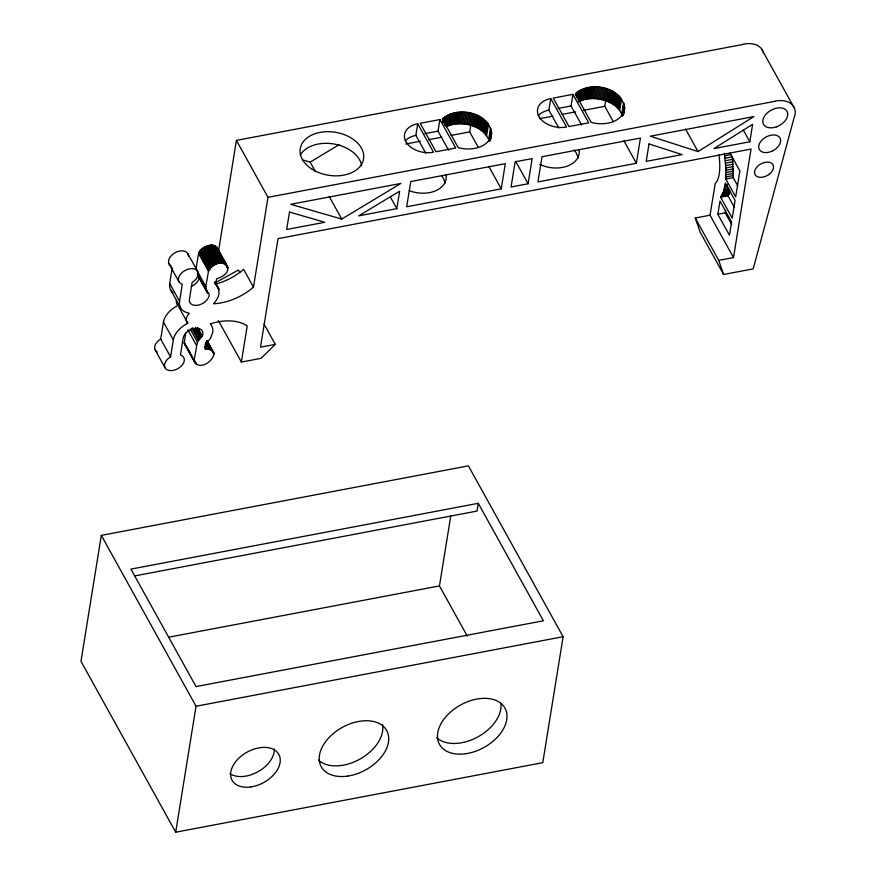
<?xml version="1.0" encoding="UTF-8"?>
<svg xmlns="http://www.w3.org/2000/svg" width="876" height="876" viewBox="0 0 876 876"><rect width="100%" height="100%" fill="white"/><g stroke="black" fill="none" stroke-linecap="round" stroke-linejoin="round"><path stroke-width="1.31" d="M729.993 153.103L739.859 170.897L735.665 196.87L725.788 179.032L725.875 167.929L724.332 153.311M737.789 185.964L733.179 177.642L732.435 156.87L725.043 158.26M491.567 133.491C489.082 112.062 456.987 105.558 442.38 119.081L458.17 147.551C470.149 151.132 489.41 148.329 491.567 133.491L490.691 139.251M624.599 108.296C622.113 86.866 590.019 80.362 575.423 93.885L591.201 122.355C603.192 125.925 622.442 123.133 624.599 108.296L623.723 114.055M217.916 250.93C216.722 240.615 200.933 246.057 198.622 253.416L195.983 268.724L205.849 286.529L206.626 291.5L209.167 293.997A10.687 6.931 -29 0 1 199.06 304.947A10.687 6.931 -29 0 1 189.413 299.307L192.151 282.379A10.687 6.931 -29 0 0 196.662 270.18A10.687 6.931 -29 0 0 181.562 273.038A10.687 6.931 -29 0 0 182.296 284.24L179.46 301.979A21.385 13.863 -29 0 0 188.964 313.115L189.194 313.466A10.687 6.931 -29 0 0 187.76 323.2L187.278 323.551A21.385 13.863 -29 0 0 173.459 339.121L170.568 356.86A10.687 6.931 -29 0 0 166.057 369.059A10.687 6.931 -29 0 0 181.157 366.19A10.687 6.931 -29 0 0 180.423 354.999L183.161 338.07A10.687 6.931 -29 0 1 195.282 328.292A10.687 6.931 -29 0 1 202.389 335.99L197.396 342.034L194.078 360.474C200.319 376.395 227.64 348.374 205.225 349.294L206.134 343.655L210.514 338.267L212.726 332.464A21.385 13.863 -29 0 0 210.437 324.065L210.284 323.912A47.151 30.561 -29 0 1 247.218 325.927L241.382 362.062L261.092 358.328L275.283 344.367L264.103 324.197M205.849 286.529L208.488 271.21C219.197 252.091 240.911 271.144 216.624 278.743L215.704 284.382L218.573 288.39L218.989 293.701A21.385 13.863 -29 0 1 213.744 303.534L213.536 303.753A47.162 30.561 -29 0 0 253.471 287.175L267.979 197.341L236.411 140.39L743.494 44.347M172.222 267.749L169.594 284.174A21.385 13.863 -29 0 0 171.992 291.774M725.12 184.891L725.394 183.018L735.084 200.505L732.226 218.168L720.63 197.231L723.565 191.439L725.12 184.891L727.584 184.42M189.544 351.977L184.267 343.053L185.734 332.519M101.32 535.378L80.986 661.336L175.693 832.2L542.77 762.678L563.115 636.721L468.397 465.857L101.32 535.378L196.038 706.242L175.693 832.2M156.388 351.418A10.687 6.931 -29 0 1 160.702 339.067L163.593 321.317A21.385 13.863 -29 0 1 177.412 305.757L177.894 305.395A10.687 6.931 -29 0 1 176.58 300.15M218.529 251.094L236.411 140.39M396.828 208.63L399.642 191.198L358.689 215.857L396.828 208.63L390.247 196.771M425.725 153.169L415.859 135.375L417.732 123.746L433.521 152.227A21.374 14.509 9.2 0 1 405.916 141.715A21.374 14.509 9.2 0 1 417.732 123.746M448.567 150.157L438.044 131.17L439.916 119.541L420.195 123.275L435.985 151.756L455.706 148.022L439.916 119.541M442.73 122.005L443.355 118.129M443.355 122.607L444.187 117.439M444.033 123.242L445.074 116.782M444.548 125.202L446.015 116.158M445.545 124.622L447.012 115.577M448.052 115.03L446.169 126.659C461.039 119.968 483.311 124.83 489.323 141.277M447.264 126.166L449.136 114.537M448.402 125.706L450.275 114.077M449.574 125.301L451.447 113.672M450.779 124.929L452.662 113.311M452.027 124.622L453.91 112.993M453.308 124.348L455.181 112.719M454.611 124.129L456.484 112.5M455.936 123.954L457.809 112.336M457.283 123.834L459.155 112.216M458.641 123.768L460.524 112.139M460.02 123.746L461.893 112.117M461.4 123.779L463.273 112.15M462.791 123.855L464.663 112.227M464.181 123.987L466.054 112.358M465.561 124.173L467.445 112.544M466.941 124.403L468.824 112.774M468.31 124.677L470.193 113.048M469.667 125.005L471.551 113.376M478.23 147.321L469.678 131.904L470.751 125.268M471.003 125.377L472.887 113.749M472.317 125.794L474.201 114.176M473.609 126.264L475.493 114.636M474.88 126.768L476.752 115.139M476.106 127.316L477.978 115.698M477.3 127.907L479.183 116.278M478.46 128.542L480.333 116.913M479.577 129.21L481.45 117.581M480.639 129.911L482.523 118.282M481.658 130.644L483.541 119.016M482.632 131.411L484.516 119.782M483.552 132.21L485.424 120.581M484.417 133.032L486.29 121.403M485.216 133.886L487.089 122.257M485.961 134.751L487.833 123.122M486.64 135.649L488.512 124.02M488.699 139.361L490.582 127.743M489.049 140.324L490.921 128.695M489.531 139.996L491.195 129.659M489.728 140.948L491.392 130.623M489.98 140.675L491.524 131.586M490.538 138.999L491.578 132.539M501.247 188.855L505.31 163.659L410.745 181.573L406.683 206.769L501.247 188.855L488.753 166.309M467.291 636.129L439.456 585.924L450.768 515.887M528.097 183.774L532.17 158.578L515.143 161.797L511.069 186.993L528.097 183.774L515.603 161.228M478.274 503.317L543.394 620.788L196.027 686.576L130.907 569.115L478.274 503.317L477.026 511.069L135.024 575.85M558.757 127.973L548.891 110.179L550.774 98.55L566.553 127.031A21.374 14.509 9.2 0 1 538.959 116.519A21.374 14.509 9.2 0 1 550.774 98.55M581.598 124.961L571.075 105.974L572.948 94.345L553.238 98.079L569.017 126.56L588.738 122.826L572.948 94.345M575.97 95.517L576.386 92.933M576.386 97.411L577.218 92.243M577.065 98.046L578.105 91.586M577.799 98.714L579.047 90.962M578.368 100.718L580.043 90.381M578.16 102.01L579.211 101.463L581.084 89.834M579.211 101.463L580.295 100.97L582.179 89.341M580.295 100.97L581.434 100.51L583.307 88.881M581.434 100.51L582.606 100.105L584.478 88.476M582.606 100.105L583.821 99.733L585.694 88.104M583.821 99.733L585.058 99.415L586.942 87.797M585.058 99.415L586.34 99.152L588.212 87.523M586.34 99.152L587.643 98.933L589.515 87.304M587.643 98.933L588.968 98.758L590.84 87.129M588.968 98.758L590.315 98.638L592.187 87.009M590.315 98.638L591.672 98.572L593.556 86.943M591.672 98.572L593.052 98.55L594.924 86.921M593.052 98.55L594.432 98.583L596.315 86.954M594.432 98.583L595.822 98.659L597.695 87.031M595.822 98.659L597.213 98.791L599.085 87.162M597.213 98.791L598.593 98.977L600.476 87.348M622.354 116.081C619.463 106.314 609.378 100.981 599.972 99.207L601.856 87.578M601.352 99.481L603.225 87.852M602.699 99.809L604.582 88.18M604.035 100.182L605.918 88.553M605.36 100.598L607.232 88.969M613.342 121.731L604.79 106.314L605.863 99.678M606.652 101.069L608.524 89.44M607.911 101.572L609.784 89.943M609.138 102.12L611.021 90.491M610.331 102.711L612.215 91.082M611.492 103.346L613.364 91.717M612.609 104.014L614.481 92.385M613.671 104.715L615.554 93.086M614.7 105.448L616.573 93.82M615.664 106.215L617.547 94.586M616.584 107.014L618.467 95.385M617.449 107.836L619.321 96.207M618.248 108.679L620.131 97.061M618.993 109.555L620.865 97.926M619.671 110.453L621.555 98.824M621.73 114.165L623.613 102.547M622.08 115.128L623.953 103.499M622.562 114.789L624.227 104.463M622.759 115.752L624.435 105.427M623.099 115.424L624.555 106.379M623.57 113.803L624.621 107.343M636.359 163.264L640.433 138.069L542.025 156.716L537.952 181.901L636.359 163.264L623.865 140.718M710.031 215.211L695.248 218.014L718.725 260.369L733.508 257.577L710.031 215.211L715.243 183.423A32.062 11.081 79.3 0 0 718.922 154.811M749.823 141.77L752.637 124.337L713.962 148.57L749.823 141.77L743.242 129.911M733.508 257.577L751.039 149.062L278.021 238.644L260.5 347.17L275.283 344.367M717.827 214.27L719.995 201.097L731.602 222.044L729.467 235.272L717.827 214.27L725.218 212.868L725.657 210.229M794.444 116.42L753.185 268.877L723.62 274.473L700.132 232.118L695.248 218.014M720.63 197.231L728.022 195.83L730.453 191.428L723.061 192.829M698.019 151.581L753.886 116.585L650.288 136.207L698.019 151.581L685.525 129.046M302.329 159.837L310.181 162.115L339.165 144.649M341.75 219.066L400.89 183.445L290.733 204.305L341.75 219.066L329.245 196.52M214.489 283.233L238.403 270.005L239.728 272.381M424.893 133.667L438.044 131.17M557.924 108.46L571.075 105.974M405.741 144.014L420.392 141.233M428.386 139.722L441.701 137.203M451.03 135.43L469.678 131.904M539.627 118.654L552.931 116.136M562.239 114.373L575.532 111.854M583.515 110.343L604.79 106.314M267.979 197.341L775.063 101.298M724.704 155.797L730.869 154.625M725.328 160.724L732.719 159.322M725.558 163.155L732.949 161.753M725.744 165.564L733.135 164.162M725.875 167.929L733.267 166.528M725.963 170.262L733.354 168.86M725.996 172.539L733.387 171.138M725.974 174.762L733.365 173.371M725.908 176.93L733.3 175.539M725.788 179.032L733.179 177.642M724.802 186.665L727.266 186.205M724.441 188.362L728.131 187.661M724.025 189.95L728.952 189.019M723.565 191.439L729.719 190.278M722.514 194.1L729.905 192.698M721.923 195.26L729.314 193.859M721.298 196.312L728.69 194.91M168.542 637.235L439.456 585.924M196.038 706.242L563.115 636.721M598.593 98.977L599.972 99.207M762.021 49.812L793.809 107.146M728.022 195.83L734.46 207.459M725.218 212.868L731.69 224.53M310.181 162.115L315.437 171.608M253.471 287.175L243.605 269.37A47.162 30.561 -29 0 1 215.167 284.207M216.952 247.415L227.519 266.479M216.449 246.868L227.716 267.191M216.164 246.627L227.771 267.563M215.857 246.397L227.804 267.936M215.529 246.189L225.395 263.983M226.49 265.954L227.804 268.33M215.178 246.003L225.044 263.796M214.806 245.827L224.672 263.632M214.423 245.685L224.289 263.479M214.018 245.554L223.884 263.347M213.591 245.444L223.457 263.238M213.153 245.357L223.019 263.15M212.704 245.291L222.57 263.085M212.244 245.247L222.11 263.052M211.762 245.225L221.628 263.03M211.28 245.225L221.146 263.03M210.787 245.247L220.653 263.052M210.284 245.291L220.15 263.096M209.769 245.357L219.635 263.161M209.254 245.444L219.12 263.249M208.74 245.554L218.606 263.347M208.225 245.685L218.091 263.479M207.7 245.838L217.566 263.632M207.185 246.003L217.051 263.796M206.659 246.189L216.525 263.994M206.156 246.397L216.022 264.202M205.641 246.627L215.507 264.432M205.137 246.879L215.003 264.672M204.645 247.141L214.511 264.935M204.163 247.415L214.029 265.22M203.692 247.711L213.558 265.516M203.221 248.028L213.087 265.822M202.772 248.346L212.638 266.151M202.345 248.685L212.211 266.479M201.918 249.036L211.784 266.83M201.524 249.397L211.39 267.191M201.141 249.769L210.996 267.563M200.768 250.153L210.634 267.946M200.418 250.536L210.284 268.341M200.1 250.941L209.966 268.735M199.794 251.346L209.66 269.14M199.509 251.751L209.375 269.545M199.257 252.157L209.123 269.961M199.016 252.573L208.882 270.377M215.189 282.302L218.573 288.39M198.808 252.989L208.674 270.793M214.85 281.973L218.792 289.091M214.85 282.4L218.956 289.814M198.622 253.416L208.488 271.21M187.792 253.613L197.658 271.418M200.648 279.356L201.962 281.722M203.276 284.098L207.229 291.215M197.319 274.1L207.973 293.131M198.25 276.017L207.459 292.628M197.757 275.447L207.01 292.08M218.354 320.528L241.382 362.062M169.09 263.983L178.956 281.776M207.043 340.655L213.624 352.524M207.163 341.005L213.821 353.236M206.878 340.972L213.875 353.608M207.229 341.936L213.908 353.981M206.9 341.728L211.937 350.816M206.55 341.541L211.149 349.842M206.835 342.56L210.777 349.677M206.451 342.406L210.393 349.524M206.046 342.275L209.988 349.393M197.79 327.679L202.389 335.99M206.276 343.359L209.561 349.283M205.838 343.272L209.123 349.206M205.389 343.206L208.674 349.141M196.98 328.358L201.589 336.669M205.586 344.345L208.214 349.097M205.104 344.323L207.732 349.075M195.567 327.887L200.823 337.38M205.28 345.516L207.251 349.075M205.444 346.721L206.758 349.097M194.855 328.62L200.111 338.114M204.94 346.765L206.254 349.141M169.681 283.474L179.547 301.267M204.426 346.83L205.74 349.206M193.53 328.193L199.454 338.87M192.271 327.777L198.852 339.636M170.71 290L180.576 307.805M191.724 328.566L198.304 340.425M178.638 306.666L187.847 323.277M190.158 328.982L197.396 342.034M187.814 329.803L196.366 345.232M189.216 351.002L190.53 353.367M194.483 360.496L196.454 364.055M190.859 354.353L192.172 356.718M193.497 359.094L196.125 363.847M184.212 342.68L195.819 363.617M184.267 343.053L195.534 363.376M184.464 343.764L195.03 362.828M163.451 322.029L173.317 339.833M160.702 339.067L170.568 356.86M155.194 350.028L165.06 367.821M718.725 260.369L723.62 274.473M538.247 115.698A21.374 14.509 9.2 0 1 548.891 110.179M574.251 149.96A26.718 18.133 9.2 0 1 577.941 158.425M579.069 149.708A26.718 18.133 9.2 0 1 567.495 166.046A26.718 18.133 9.2 0 1 539.78 164.436M441.898 176.054A26.718 18.133 9.2 0 1 444.909 183.621M446.037 174.904A26.718 18.133 9.2 0 1 409.234 190.683M405.216 140.894A21.374 14.509 9.2 0 1 415.859 135.375M775.096 101.112A24.627 15.965 -29 0 1 794.685 116.388M743.527 44.15A24.627 15.965 -29 0 1 763.445 53.042M300.139 155.271A32.062 21.758 9.2 0 1 333.734 143.96A32.062 21.758 9.2 0 1 361.646 165.52M173.087 292.792A21.385 13.863 -29 0 1 172.506 292.299M157.373 352.043A10.687 6.931 -29 0 1 156.694 351.648M170.283 265.373A10.687 6.931 -29 0 1 175.583 252.474A10.687 6.931 -29 0 1 188.373 256.131M171.269 265.997A10.687 6.931 -29 0 1 170.919 265.8M199.312 277.363A10.687 6.931 -29 0 1 191.264 286.43M382.505 724.638A37.405 24.243 -29 0 1 359.806 759.174A37.405 24.243 -29 0 1 318.492 760.127M500.952 703.548A37.405 24.243 -29 0 1 477.201 737.253A37.405 24.243 -29 0 1 436.752 737.723M274.33 749.002A26.718 17.323 -29 0 1 257.905 771.789A26.718 17.323 -29 0 1 229.884 773.639M289.485 212.058L286.671 229.501L324.799 222.274L289.485 212.058M649.028 143.96L646.214 161.392L682.075 154.603L649.028 143.96M768.657 174.631L768.219 174.937A10.227 6.625 -29 0 1 756.163 175.977A10.227 6.625 -29 0 1 757.652 166.254A10.227 6.625 -29 0 1 770.113 162.52L770.486 162.662A10.227 6.625 -29 0 1 768.657 174.631M772.336 151.011L771.778 151.263A11.826 7.665 -29 0 1 759.185 144.233A11.826 7.665 -29 0 1 777.669 135.857A11.826 7.665 -29 0 1 772.336 151.011M776.399 126.834L775.742 127.053A13.425 8.694 -29 0 1 764.146 116.782A13.425 8.694 -29 0 1 785.586 109.642A13.425 8.694 -29 0 1 776.399 126.834M312.228 169.298A32.062 21.758 9.2 0 0 363.43 159.596A32.062 21.758 9.2 0 0 320.069 132.407A32.062 21.758 9.2 0 0 312.228 169.298M347.794 776.081A37.405 24.243 -29 0 0 386.699 730.518A37.405 24.243 -29 0 0 327.438 739.355A37.405 24.243 -29 0 0 347.794 776.081M466.043 753.688A37.405 24.243 -29 0 0 504.948 708.115A37.405 24.243 -29 0 0 445.687 716.962A37.405 24.243 -29 0 0 466.043 753.688M251.018 786.911A26.718 17.323 -29 0 0 278.809 754.356A26.718 17.323 -29 0 0 236.476 760.675A26.718 17.323 -29 0 0 251.018 786.911"/></g></svg>
